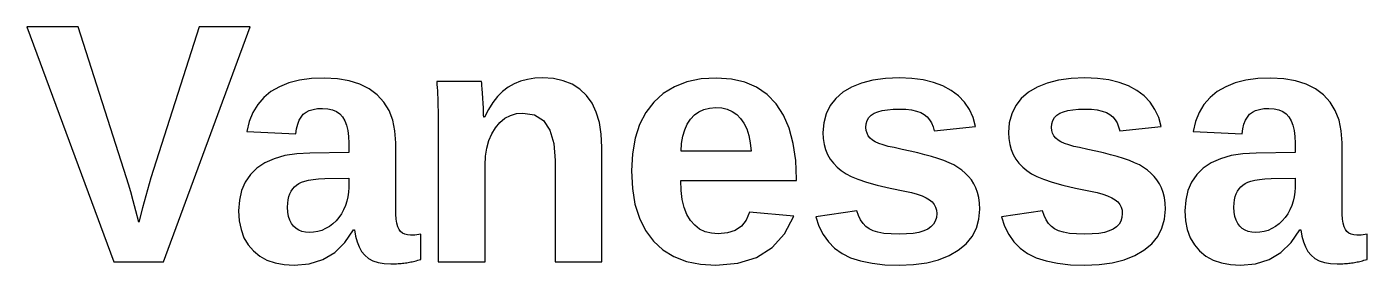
# Model space of a CAD drawing. Header units: metres. Extents: x 18 to 589, y 31 to 387.
# Drawn here: x 392.36 to 435.94, y 146.57 to 154.32 of the extents above; entities that cross this region are included whole.
import ezdxf

# ---------------------------------------------------------------- set-up
doc = ezdxf.new("R2010")
doc.units = ezdxf.units.M

msp = doc.modelspace()

# ---------------------------------------------------------------- linework, layer by layer
for p, q in [((394.027, 154.322), (392.356, 154.322)), ((392.356, 154.322), (395.183, 146.678)), ((395.6, 149.412), (394.027, 154.322)), ((397.96, 154.322), (396.392, 149.412)), ((396.805, 146.678), (399.615, 154.322)), ((399.615, 154.322), (397.96, 154.322)), ((401.226, 152.586), (400.878, 152.497)), ((401.611, 152.639), (401.226, 152.586)), ((402.033, 152.656), (401.611, 152.639)), ((402.457, 152.634), (402.033, 152.656)), ((402.841, 152.569), (402.457, 152.634)), ((403.184, 152.459), (402.841, 152.569)), ((407.14, 152.548), (405.686, 152.548)), ((405.686, 152.548), (405.692, 152.45)), ((407.147, 152.493), (407.14, 152.548)), ((408.41, 152.552), (408.201, 152.467)), ((408.632, 152.613), (408.41, 152.552)), ((408.869, 152.65), (408.632, 152.613)), ((409.12, 152.662), (408.869, 152.65)), ((409.476, 152.639), (409.12, 152.662)), ((409.797, 152.57), (409.476, 152.639)), ((410.083, 152.455), (409.797, 152.57)), ((413.82, 152.531), (413.411, 152.375)), ((414.277, 152.625), (413.82, 152.531)), ((414.782, 152.656), (414.277, 152.625)), ((415.264, 152.623), (414.782, 152.656)), ((415.698, 152.522), (415.264, 152.623)), ((419.861, 152.587), (419.493, 152.493)), ((420.271, 152.643), (419.861, 152.587)), ((420.725, 152.662), (420.271, 152.643)), ((421.127, 152.645), (420.725, 152.662)), ((421.497, 152.597), (421.127, 152.645)), ((421.834, 152.515), (421.497, 152.597)), ((425.895, 152.587), (425.528, 152.493)), ((426.306, 152.643), (425.895, 152.587)), ((426.759, 152.662), (426.306, 152.643)), ((427.162, 152.645), (426.759, 152.662)), ((427.531, 152.597), (427.162, 152.645)), ((427.868, 152.515), (427.531, 152.597)), ((431.992, 152.586), (431.645, 152.497)), ((432.377, 152.639), (431.992, 152.586)), ((432.799, 152.656), (432.377, 152.639)), ((433.224, 152.634), (432.799, 152.656)), ((433.607, 152.569), (433.224, 152.634)), ((433.95, 152.459), (433.607, 152.569)), ((400.294, 152.214), (400.059, 152.021)), ((400.568, 152.373), (400.294, 152.214)), ((400.878, 152.497), (400.568, 152.373)), ((403.486, 152.306), (403.184, 152.459)), ((403.747, 152.108), (403.486, 152.306)), ((403.964, 151.871), (403.747, 152.108)), ((405.692, 152.45), (405.698, 152.347)), ((405.698, 152.347), (405.704, 152.239)), ((405.704, 152.239), (405.71, 152.126)), ((405.71, 152.126), (405.716, 152.008)), ((407.154, 152.41), (407.147, 152.493)), ((407.163, 152.3), (407.154, 152.41)), ((407.173, 152.162), (407.163, 152.3)), ((407.183, 151.997), (407.173, 152.162)), ((407.827, 152.222), (407.66, 152.056)), ((408.008, 152.358), (407.827, 152.222)), ((408.201, 152.467), (408.008, 152.358)), ((410.335, 152.294), (410.083, 152.455)), ((410.552, 152.087), (410.335, 152.294)), ((413.05, 152.156), (412.737, 151.875)), ((413.411, 152.375), (413.05, 152.156)), ((416.084, 152.355), (415.698, 152.522)), ((416.423, 152.12), (416.084, 152.355)), ((416.714, 151.818), (416.423, 152.12)), ((418.888, 152.192), (418.655, 151.99)), ((419.169, 152.361), (418.888, 152.192)), ((419.493, 152.493), (419.169, 152.361)), ((422.138, 152.401), (421.834, 152.515)), ((422.409, 152.255), (422.138, 152.401)), ((422.645, 152.078), (422.409, 152.255)), ((424.923, 152.192), (424.689, 151.99)), ((425.204, 152.361), (424.923, 152.192)), ((425.528, 152.493), (425.204, 152.361)), ((428.172, 152.401), (427.868, 152.515)), ((428.444, 152.255), (428.172, 152.401)), ((428.679, 152.078), (428.444, 152.255)), ((431.06, 152.214), (430.825, 152.021)), ((431.334, 152.373), (431.06, 152.214)), ((431.645, 152.497), (431.334, 152.373)), ((434.252, 152.306), (433.95, 152.459)), ((434.514, 152.108), (434.252, 152.306)), ((434.73, 151.871), (434.514, 152.108)), ((399.863, 151.794), (399.706, 151.534)), ((400.059, 152.021), (399.863, 151.794)), ((401.665, 151.638), (401.807, 151.661)), ((401.807, 151.661), (401.968, 151.669)), ((401.968, 151.669), (402.14, 151.658)), ((402.14, 151.658), (402.291, 151.624)), ((404.132, 151.596), (403.964, 151.871)), ((405.716, 152.008), (405.72, 151.881)), ((405.72, 151.881), (405.724, 151.74)), ((405.724, 151.74), (405.727, 151.585)), ((407.193, 151.829), (407.183, 151.997)), ((407.2, 151.684), (407.193, 151.829)), ((407.206, 151.561), (407.2, 151.684)), ((407.504, 151.861), (407.362, 151.636)), ((407.66, 152.056), (407.504, 151.861)), ((410.732, 151.835), (410.552, 152.087)), ((410.871, 151.542), (410.732, 151.835)), ((412.737, 151.875), (412.477, 151.536)), ((414.37, 151.636), (414.556, 151.681)), ((414.556, 151.681), (414.76, 151.696)), ((414.76, 151.696), (414.954, 151.682)), ((414.954, 151.682), (415.131, 151.639)), ((416.954, 151.452), (416.714, 151.818)), ((418.473, 151.758), (418.344, 151.496)), ((418.655, 151.99), (418.473, 151.758)), ((422.842, 151.871), (422.645, 152.078)), ((423.001, 151.636), (422.842, 151.871)), ((424.508, 151.758), (424.378, 151.496)), ((424.689, 151.99), (424.508, 151.758)), ((428.877, 151.871), (428.679, 152.078)), ((429.036, 151.636), (428.877, 151.871)), ((430.629, 151.794), (430.472, 151.534)), ((430.825, 152.021), (430.629, 151.794)), ((432.432, 151.638), (432.574, 151.661)), ((432.574, 151.661), (432.734, 151.669)), ((432.734, 151.669), (432.906, 151.658)), ((432.906, 151.658), (433.058, 151.624)), ((434.899, 151.596), (434.73, 151.871)), ((399.588, 151.241), (399.51, 150.915)), ((399.706, 151.534), (399.588, 151.241)), ((401.163, 151.154), (401.212, 151.282)), ((401.212, 151.282), (401.273, 151.389)), ((401.273, 151.389), (401.346, 151.476)), ((401.346, 151.476), (401.435, 151.546)), ((401.435, 151.546), (401.541, 151.6)), ((401.541, 151.6), (401.665, 151.638)), ((402.291, 151.624), (402.423, 151.568)), ((402.423, 151.568), (402.534, 151.49)), ((402.534, 151.49), (402.624, 151.39)), ((402.624, 151.39), (402.696, 151.266)), ((402.696, 151.266), (402.753, 151.119)), ((404.253, 151.285), (404.132, 151.596)), ((404.325, 150.937), (404.253, 151.285)), ((405.727, 151.585), (405.729, 151.417)), ((405.729, 151.417), (405.729, 151.235)), ((405.729, 151.235), (405.729, 146.678)), ((407.209, 151.46), (407.206, 151.561)), ((407.21, 151.381), (407.209, 151.46)), ((407.232, 151.381), (407.21, 151.381)), ((407.362, 151.636), (407.232, 151.381)), ((407.737, 151.213), (407.898, 151.346)), ((407.898, 151.346), (408.077, 151.441)), ((408.077, 151.441), (408.272, 151.498)), ((408.272, 151.498), (408.485, 151.517)), ((408.485, 151.517), (408.862, 151.455)), ((408.862, 151.455), (409.155, 151.27)), ((409.155, 151.27), (409.365, 150.96)), ((410.971, 151.205), (410.871, 151.542)), ((412.477, 151.536), (412.275, 151.143)), ((413.828, 151.16), (413.933, 151.322)), ((413.933, 151.322), (414.059, 151.457)), ((414.059, 151.457), (414.205, 151.561)), ((414.205, 151.561), (414.37, 151.636)), ((415.131, 151.639), (415.292, 151.568)), ((415.292, 151.568), (415.436, 151.469)), ((415.436, 151.469), (415.563, 151.341)), ((415.563, 151.341), (415.673, 151.184)), ((417.141, 151.023), (416.954, 151.452)), ((418.344, 151.496), (418.266, 151.204)), ((419.65, 151.168), (419.683, 151.276)), ((419.683, 151.276), (419.737, 151.368)), ((419.737, 151.368), (419.813, 151.446)), ((419.813, 151.446), (419.911, 151.509)), ((419.911, 151.509), (420.03, 151.559)), ((420.03, 151.559), (420.171, 151.597)), ((420.171, 151.597), (420.334, 151.625)), ((420.334, 151.625), (420.518, 151.642)), ((420.518, 151.642), (420.725, 151.647)), ((420.725, 151.647), (420.934, 151.64)), ((420.934, 151.64), (421.12, 151.619)), ((421.12, 151.619), (421.281, 151.584)), ((421.281, 151.584), (421.419, 151.534)), ((421.419, 151.534), (421.533, 151.471)), ((421.533, 151.471), (421.627, 151.393)), ((421.627, 151.393), (421.706, 151.301)), ((421.706, 151.301), (421.771, 151.194)), ((423.122, 151.371), (423.001, 151.636)), ((423.204, 151.078), (423.122, 151.371)), ((424.378, 151.496), (424.3, 151.204)), ((425.685, 151.168), (425.718, 151.276)), ((425.718, 151.276), (425.772, 151.368)), ((425.772, 151.368), (425.848, 151.446)), ((425.848, 151.446), (425.945, 151.509)), ((425.945, 151.509), (426.065, 151.559)), ((426.065, 151.559), (426.206, 151.597)), ((426.206, 151.597), (426.369, 151.625)), ((426.369, 151.625), (426.553, 151.642)), ((426.553, 151.642), (426.759, 151.647)), ((426.759, 151.647), (426.969, 151.64)), ((426.969, 151.64), (427.154, 151.619)), ((427.154, 151.619), (427.316, 151.584)), ((427.316, 151.584), (427.454, 151.534)), ((427.454, 151.534), (427.567, 151.471)), ((427.567, 151.471), (427.662, 151.393)), ((427.662, 151.393), (427.741, 151.301)), ((427.741, 151.301), (427.805, 151.194)), ((429.156, 151.371), (429.036, 151.636)), ((429.238, 151.078), (429.156, 151.371)), ((430.355, 151.241), (430.277, 150.915)), ((430.472, 151.534), (430.355, 151.241)), ((431.929, 151.154), (431.978, 151.282)), ((431.978, 151.282), (432.04, 151.389)), ((432.04, 151.389), (432.113, 151.476)), ((432.113, 151.476), (432.201, 151.546)), ((432.201, 151.546), (432.307, 151.6)), ((432.307, 151.6), (432.432, 151.638)), ((433.058, 151.624), (433.189, 151.568)), ((433.189, 151.568), (433.3, 151.49)), ((433.3, 151.49), (433.391, 151.39)), ((433.391, 151.39), (433.463, 151.266)), ((433.463, 151.266), (433.519, 151.119)), ((435.019, 151.285), (434.899, 151.596)), ((435.092, 150.937), (435.019, 151.285)), ((399.51, 150.915), (401.1, 150.839)), ((401.1, 150.839), (401.125, 151.007)), ((401.125, 151.007), (401.163, 151.154)), ((402.753, 151.119), (402.793, 150.948)), ((402.793, 150.948), (402.817, 150.753)), ((404.349, 150.551), (404.325, 150.937)), ((407.376, 150.62), (407.471, 150.842)), ((407.471, 150.842), (407.593, 151.042)), ((407.593, 151.042), (407.737, 151.213)), ((409.365, 150.96), (409.49, 150.528)), ((411.031, 150.826), (410.971, 151.205)), ((411.051, 150.405), (411.031, 150.826)), ((412.275, 151.143), (412.131, 150.696)), ((413.684, 150.765), (413.745, 150.975)), ((413.745, 150.975), (413.828, 151.16)), ((415.673, 151.184), (415.761, 151)), ((415.761, 151), (415.83, 150.786)), ((415.83, 150.786), (415.878, 150.545)), ((417.274, 150.532), (417.141, 151.023)), ((418.266, 151.204), (418.24, 150.882)), ((418.24, 150.882), (418.249, 150.685)), ((419.64, 151.045), (419.65, 151.168)), ((419.648, 150.947), (419.64, 151.045)), ((419.673, 150.858), (419.648, 150.947)), ((419.715, 150.777), (419.673, 150.858)), ((421.771, 151.194), (421.819, 151.073)), ((421.819, 151.073), (421.853, 150.937)), ((421.853, 150.937), (423.204, 151.078)), ((424.3, 151.204), (424.274, 150.882)), ((424.274, 150.882), (424.284, 150.685)), ((425.674, 151.045), (425.685, 151.168)), ((425.683, 150.947), (425.674, 151.045)), ((425.708, 150.858), (425.683, 150.947)), ((425.749, 150.777), (425.708, 150.858)), ((427.805, 151.194), (427.854, 151.073)), ((427.854, 151.073), (427.888, 150.937)), ((427.888, 150.937), (429.238, 151.078)), ((430.277, 150.915), (431.866, 150.839)), ((431.866, 150.839), (431.892, 151.007)), ((431.892, 151.007), (431.929, 151.154)), ((433.519, 151.119), (433.559, 150.948)), ((433.559, 150.948), (433.583, 150.753)), ((435.116, 150.551), (435.092, 150.937)), ((402.817, 150.753), (402.825, 150.535)), ((402.825, 150.535), (402.825, 150.237)), ((404.349, 148.414), (404.349, 150.551)), ((407.267, 150.111), (407.308, 150.376)), ((407.308, 150.376), (407.376, 150.62)), ((409.49, 150.528), (409.532, 149.971)), ((411.051, 146.678), (411.051, 150.405)), ((412.131, 150.696), (412.044, 150.195)), ((413.627, 150.275), (413.644, 150.532)), ((413.644, 150.532), (413.684, 150.765)), ((415.878, 150.545), (415.905, 150.275)), ((417.354, 149.979), (417.274, 150.532)), ((418.249, 150.685), (418.278, 150.5)), ((418.278, 150.5), (418.325, 150.328)), ((419.773, 150.705), (419.715, 150.777)), ((419.848, 150.641), (419.773, 150.705)), ((419.943, 150.583), (419.848, 150.641)), ((420.061, 150.53), (419.943, 150.583)), ((420.202, 150.48), (420.061, 150.53)), ((420.365, 150.435), (420.202, 150.48)), ((420.551, 150.394), (420.365, 150.435)), ((420.82, 150.337), (420.551, 150.394)), ((424.284, 150.685), (424.312, 150.5)), ((424.312, 150.5), (424.359, 150.328)), ((425.808, 150.705), (425.749, 150.777)), ((425.883, 150.641), (425.808, 150.705)), ((425.978, 150.583), (425.883, 150.641)), ((426.096, 150.53), (425.978, 150.583)), ((426.236, 150.48), (426.096, 150.53)), ((426.4, 150.435), (426.236, 150.48)), ((426.586, 150.394), (426.4, 150.435)), ((426.855, 150.337), (426.586, 150.394)), ((433.583, 150.753), (433.591, 150.535)), ((433.591, 150.535), (433.591, 150.237)), ((435.116, 148.414), (435.116, 150.551)), ((400.399, 150.034), (400.097, 149.899)), ((400.744, 150.132), (400.399, 150.034)), ((401.131, 150.192), (400.744, 150.132)), ((401.561, 150.215), (401.131, 150.192)), ((402.825, 150.237), (401.561, 150.215)), ((407.254, 149.824), (407.267, 150.111)), ((409.532, 149.971), (409.532, 146.678)), ((412.044, 150.195), (412.015, 149.64)), ((415.905, 150.275), (413.627, 150.275)), ((417.381, 149.363), (417.354, 149.979)), ((418.325, 150.328), (418.391, 150.169)), ((418.391, 150.169), (418.476, 150.022)), ((418.476, 150.022), (418.579, 149.888)), ((421.077, 150.28), (420.82, 150.337)), ((421.322, 150.222), (421.077, 150.28)), ((421.554, 150.163), (421.322, 150.222)), ((421.774, 150.104), (421.554, 150.163)), ((421.98, 150.042), (421.774, 150.104)), ((422.168, 149.975), (421.98, 150.042)), ((422.339, 149.904), (422.168, 149.975)), ((424.359, 150.328), (424.426, 150.169)), ((424.426, 150.169), (424.51, 150.022)), ((424.51, 150.022), (424.613, 149.888)), ((427.112, 150.28), (426.855, 150.337)), ((427.357, 150.222), (427.112, 150.28)), ((427.589, 150.163), (427.357, 150.222)), ((427.809, 150.104), (427.589, 150.163)), ((428.014, 150.042), (427.809, 150.104)), ((428.203, 149.975), (428.014, 150.042)), ((428.374, 149.904), (428.203, 149.975)), ((431.166, 150.034), (430.864, 149.899)), ((431.51, 150.132), (431.166, 150.034)), ((431.897, 150.192), (431.51, 150.132)), ((432.327, 150.215), (431.897, 150.192)), ((433.591, 150.237), (432.327, 150.215)), ((399.624, 149.518), (399.458, 149.275)), ((399.838, 149.727), (399.624, 149.518)), ((400.097, 149.899), (399.838, 149.727)), ((407.254, 146.678), (407.254, 149.824)), ((412.015, 149.64), (412.044, 149.068)), ((418.579, 149.888), (418.699, 149.763)), ((418.699, 149.763), (418.836, 149.649)), ((418.836, 149.649), (418.991, 149.546)), ((418.991, 149.546), (419.162, 149.453)), ((422.494, 149.829), (422.339, 149.904)), ((422.631, 149.749), (422.494, 149.829)), ((422.755, 149.661), (422.631, 149.749)), ((422.869, 149.565), (422.755, 149.661)), ((422.972, 149.459), (422.869, 149.565)), ((424.613, 149.888), (424.734, 149.763)), ((424.734, 149.763), (424.871, 149.649)), ((424.871, 149.649), (425.025, 149.546)), ((425.025, 149.546), (425.197, 149.453)), ((428.529, 149.829), (428.374, 149.904)), ((428.666, 149.749), (428.529, 149.829)), ((428.79, 149.661), (428.666, 149.749)), ((428.904, 149.565), (428.79, 149.661)), ((429.007, 149.459), (428.904, 149.565)), ((430.391, 149.518), (430.225, 149.275)), ((430.605, 149.727), (430.391, 149.518)), ((430.864, 149.899), (430.605, 149.727)), ((395.663, 149.202), (395.6, 149.412)), ((395.735, 148.952), (395.663, 149.202)), ((396.392, 149.412), (396.116, 148.436)), ((399.458, 149.275), (399.339, 148.998)), ((400.95, 148.978), (401.001, 149.052)), ((401.001, 149.052), (401.061, 149.118)), ((401.061, 149.118), (401.129, 149.176)), ((401.129, 149.176), (401.205, 149.226)), ((401.205, 149.226), (401.29, 149.268)), ((401.29, 149.268), (401.391, 149.303)), ((401.391, 149.303), (401.517, 149.333)), ((401.517, 149.333), (401.668, 149.356)), ((401.668, 149.356), (401.843, 149.373)), ((401.843, 149.373), (402.044, 149.385)), ((402.044, 149.385), (402.825, 149.396)), ((402.825, 149.098), (402.818, 148.945)), ((402.825, 149.396), (402.825, 149.098)), ((412.044, 149.068), (412.129, 148.553)), ((413.629, 148.994), (413.616, 149.32)), ((413.616, 149.32), (417.381, 149.32)), ((417.381, 149.32), (417.381, 149.363)), ((419.162, 149.453), (419.376, 149.364)), ((419.376, 149.364), (419.657, 149.271)), ((419.657, 149.271), (420.005, 149.177)), ((420.005, 149.177), (420.421, 149.079)), ((420.421, 149.079), (420.904, 148.978)), ((423.065, 149.344), (422.972, 149.459)), ((423.147, 149.22), (423.065, 149.344)), ((423.216, 149.083), (423.147, 149.22)), ((423.27, 148.932), (423.216, 149.083)), ((425.197, 149.453), (425.41, 149.364)), ((425.41, 149.364), (425.692, 149.271)), ((425.692, 149.271), (426.04, 149.177)), ((426.04, 149.177), (426.455, 149.079)), ((426.455, 149.079), (426.938, 148.978)), ((429.099, 149.344), (429.007, 149.459)), ((429.181, 149.22), (429.099, 149.344)), ((429.251, 149.083), (429.181, 149.22)), ((429.305, 148.932), (429.251, 149.083)), ((430.225, 149.275), (430.106, 148.998)), ((431.717, 148.978), (431.768, 149.052)), ((431.768, 149.052), (431.827, 149.118)), ((431.827, 149.118), (431.895, 149.176)), ((431.895, 149.176), (431.971, 149.226)), ((431.971, 149.226), (432.056, 149.268)), ((432.056, 149.268), (432.157, 149.303)), ((432.157, 149.303), (432.283, 149.333)), ((432.283, 149.333), (432.434, 149.356)), ((432.434, 149.356), (432.61, 149.373)), ((432.61, 149.373), (432.81, 149.385)), ((432.81, 149.385), (433.591, 149.396)), ((433.591, 149.098), (433.585, 148.945)), ((433.591, 149.396), (433.591, 149.098)), ((395.815, 148.664), (395.735, 148.952)), ((395.904, 148.336), (395.815, 148.664)), ((399.268, 148.685), (399.244, 148.338)), ((399.339, 148.998), (399.268, 148.685)), ((400.839, 148.582), (400.852, 148.697)), ((400.852, 148.697), (400.876, 148.801)), ((400.876, 148.801), (400.908, 148.895)), ((400.908, 148.895), (400.95, 148.978)), ((402.764, 148.65), (402.717, 148.507)), ((402.798, 148.796), (402.764, 148.65)), ((402.818, 148.945), (402.798, 148.796)), ((413.667, 148.702), (413.629, 148.994)), ((413.73, 148.443), (413.667, 148.702)), ((420.904, 148.978), (421.116, 148.931)), ((421.116, 148.931), (421.302, 148.879)), ((421.302, 148.879), (421.462, 148.823)), ((421.462, 148.823), (421.596, 148.763)), ((421.596, 148.763), (421.704, 148.699)), ((421.704, 148.699), (421.789, 148.628)), ((421.789, 148.628), (421.855, 148.548)), ((423.309, 148.767), (423.27, 148.932)), ((423.332, 148.587), (423.309, 148.767)), ((426.938, 148.978), (427.151, 148.931)), ((427.151, 148.931), (427.337, 148.879)), ((427.337, 148.879), (427.497, 148.823)), ((427.497, 148.823), (427.631, 148.763)), ((427.631, 148.763), (427.738, 148.699)), ((427.738, 148.699), (427.823, 148.628)), ((427.823, 148.628), (427.889, 148.548)), ((429.343, 148.767), (429.305, 148.932)), ((429.366, 148.587), (429.343, 148.767)), ((430.035, 148.685), (430.011, 148.338)), ((430.106, 148.998), (430.035, 148.685)), ((431.605, 148.582), (431.619, 148.697)), ((431.619, 148.697), (431.642, 148.801)), ((431.642, 148.801), (431.675, 148.895)), ((431.675, 148.895), (431.717, 148.978)), ((433.531, 148.65), (433.484, 148.507)), ((433.564, 148.796), (433.531, 148.65)), ((433.585, 148.945), (433.564, 148.796)), ((396.002, 147.969), (395.904, 148.336)), ((396.116, 148.436), (396.002, 147.969)), ((399.244, 148.338), (399.263, 148.017)), ((400.834, 148.457), (400.839, 148.582)), ((400.842, 148.299), (400.834, 148.457)), ((400.865, 148.158), (400.842, 148.299)), ((402.584, 148.236), (402.502, 148.116)), ((402.657, 148.368), (402.584, 148.236)), ((402.717, 148.507), (402.657, 148.368)), ((404.354, 148.229), (404.349, 148.414)), ((404.367, 148.068), (404.354, 148.229)), ((412.129, 148.553), (412.271, 148.096)), ((413.819, 148.218), (413.73, 148.443)), ((413.933, 148.026), (413.819, 148.218)), ((415.856, 148.289), (415.748, 148.037)), ((417.294, 148.164), (415.856, 148.289)), ((419.347, 148.343), (418.007, 148.143)), ((419.399, 148.186), (419.347, 148.343)), ((419.464, 148.048), (419.399, 148.186)), ((421.855, 148.548), (421.902, 148.458)), ((421.902, 148.458), (421.93, 148.359)), ((421.94, 148.251), (421.928, 148.12)), ((421.93, 148.359), (421.94, 148.251)), ((423.312, 148.066), (423.339, 148.392)), ((423.339, 148.392), (423.332, 148.587)), ((425.381, 148.343), (424.041, 148.143)), ((425.433, 148.186), (425.381, 148.343)), ((425.499, 148.048), (425.433, 148.186)), ((427.889, 148.548), (427.937, 148.458)), ((427.937, 148.458), (427.965, 148.359)), ((427.974, 148.251), (427.963, 148.12)), ((427.965, 148.359), (427.974, 148.251)), ((429.346, 148.066), (429.374, 148.392)), ((429.374, 148.392), (429.366, 148.587)), ((430.011, 148.338), (430.03, 148.017)), ((431.6, 148.457), (431.605, 148.582)), ((431.608, 148.299), (431.6, 148.457)), ((431.631, 148.158), (431.608, 148.299)), ((433.351, 148.236), (433.268, 148.116)), ((433.423, 148.368), (433.351, 148.236)), ((433.484, 148.507), (433.423, 148.368)), ((435.12, 148.229), (435.116, 148.414)), ((435.133, 148.068), (435.12, 148.229)), ((399.263, 148.017), (399.321, 147.726)), ((400.903, 148.033), (400.865, 148.158)), ((400.957, 147.926), (400.903, 148.033)), ((401.026, 147.836), (400.957, 147.926)), ((401.109, 147.763), (401.026, 147.836)), ((401.201, 147.706), (401.109, 147.763)), ((402.072, 147.758), (401.946, 147.703)), ((402.193, 147.828), (402.072, 147.758)), ((402.306, 147.912), (402.193, 147.828)), ((402.409, 148.008), (402.306, 147.912)), ((402.502, 148.116), (402.409, 148.008)), ((404.389, 147.932), (404.367, 148.068)), ((404.42, 147.82), (404.389, 147.932)), ((404.46, 147.733), (404.42, 147.82)), ((404.511, 147.666), (404.46, 147.733)), ((412.271, 148.096), (412.47, 147.696)), ((414.071, 147.869), (413.933, 148.026)), ((414.23, 147.747), (414.071, 147.869)), ((414.411, 147.659), (414.23, 147.747)), ((415.592, 147.841), (415.388, 147.701)), ((415.748, 148.037), (415.592, 147.841)), ((416.993, 147.59), (417.294, 148.164)), ((418.007, 148.143), (418.109, 147.836)), ((418.109, 147.836), (418.245, 147.564)), ((419.543, 147.93), (419.464, 148.048)), ((419.635, 147.831), (419.543, 147.93)), ((419.74, 147.752), (419.635, 147.831)), ((419.868, 147.69), (419.74, 147.752)), ((421.647, 147.741), (421.516, 147.683)), ((421.752, 147.814), (421.647, 147.741)), ((421.834, 147.901), (421.752, 147.814)), ((421.893, 148.003), (421.834, 147.901)), ((421.928, 148.12), (421.893, 148.003)), ((423.088, 147.502), (423.228, 147.77)), ((423.228, 147.77), (423.312, 148.066)), ((424.041, 148.143), (424.143, 147.836)), ((424.143, 147.836), (424.28, 147.564)), ((425.577, 147.93), (425.499, 148.048)), ((425.669, 147.831), (425.577, 147.93)), ((425.774, 147.752), (425.669, 147.831)), ((425.903, 147.69), (425.774, 147.752)), ((427.681, 147.741), (427.55, 147.683)), ((427.787, 147.814), (427.681, 147.741)), ((427.869, 147.901), (427.787, 147.814)), ((427.928, 148.003), (427.869, 147.901)), ((427.963, 148.12), (427.928, 148.003)), ((429.123, 147.502), (429.262, 147.77)), ((429.262, 147.77), (429.346, 148.066)), ((430.03, 148.017), (430.087, 147.726)), ((431.67, 148.033), (431.631, 148.158)), ((431.724, 147.926), (431.67, 148.033)), ((431.793, 147.836), (431.724, 147.926)), ((431.875, 147.763), (431.793, 147.836)), ((431.967, 147.706), (431.875, 147.763)), ((432.839, 147.758), (432.713, 147.703)), ((432.959, 147.828), (432.839, 147.758)), ((433.072, 147.912), (432.959, 147.828)), ((433.175, 148.008), (433.072, 147.912)), ((433.268, 148.116), (433.175, 148.008)), ((435.156, 147.932), (435.133, 148.068)), ((435.187, 147.82), (435.156, 147.932)), ((435.227, 147.733), (435.187, 147.82)), ((435.277, 147.666), (435.227, 147.733)), ((399.321, 147.726), (399.416, 147.465)), ((399.416, 147.465), (399.55, 147.234)), ((401.303, 147.665), (401.201, 147.706)), ((401.416, 147.641), (401.303, 147.665)), ((401.539, 147.633), (401.416, 147.641)), ((401.68, 147.641), (401.539, 147.633)), ((401.816, 147.664), (401.68, 147.641)), ((401.946, 147.703), (401.816, 147.664)), ((402.366, 146.985), (402.7, 147.309)), ((402.7, 147.309), (402.982, 147.725)), ((402.982, 147.725), (403.015, 147.725)), ((403.015, 147.725), (403.045, 147.516)), ((403.045, 147.516), (403.093, 147.329)), ((403.093, 147.329), (403.159, 147.163)), ((404.573, 147.613), (404.511, 147.666)), ((404.648, 147.576), (404.573, 147.613)), ((404.734, 147.553), (404.648, 147.576)), ((404.832, 147.546), (404.734, 147.553)), ((404.901, 147.547), (404.832, 147.546)), ((404.969, 147.551), (404.901, 147.547)), ((405.036, 147.558), (404.969, 147.551)), ((405.103, 147.567), (405.036, 147.558)), ((405.168, 147.579), (405.103, 147.567)), ((405.168, 146.754), (405.168, 147.579)), ((412.47, 147.696), (412.726, 147.353)), ((412.726, 147.353), (413.035, 147.071)), ((414.613, 147.607), (414.411, 147.659)), ((414.836, 147.589), (414.613, 147.607)), ((415.136, 147.617), (414.836, 147.589)), ((415.388, 147.701), (415.136, 147.617)), ((416.589, 147.144), (416.993, 147.59)), ((418.245, 147.564), (418.416, 147.326)), ((418.416, 147.326), (418.621, 147.122)), ((420.03, 147.641), (419.868, 147.69)), ((420.225, 147.606), (420.03, 147.641)), ((420.453, 147.585), (420.225, 147.606)), ((420.714, 147.579), (420.453, 147.585)), ((420.956, 147.585), (420.714, 147.579)), ((421.17, 147.605), (420.956, 147.585)), ((421.357, 147.637), (421.17, 147.605)), ((421.516, 147.683), (421.357, 147.637)), ((422.893, 147.264), (423.088, 147.502)), ((424.28, 147.564), (424.45, 147.326)), ((424.45, 147.326), (424.656, 147.122)), ((426.064, 147.641), (425.903, 147.69)), ((426.259, 147.606), (426.064, 147.641)), ((426.487, 147.585), (426.259, 147.606)), ((426.748, 147.579), (426.487, 147.585)), ((426.991, 147.585), (426.748, 147.579)), ((427.205, 147.605), (426.991, 147.585)), ((427.392, 147.637), (427.205, 147.605)), ((427.55, 147.683), (427.392, 147.637)), ((428.928, 147.264), (429.123, 147.502)), ((430.087, 147.726), (430.183, 147.465)), ((430.183, 147.465), (430.316, 147.234)), ((432.07, 147.665), (431.967, 147.706)), ((432.183, 147.641), (432.07, 147.665)), ((432.306, 147.633), (432.183, 147.641)), ((432.446, 147.641), (432.306, 147.633)), ((432.582, 147.664), (432.446, 147.641)), ((432.713, 147.703), (432.582, 147.664)), ((433.132, 146.985), (433.467, 147.309)), ((433.467, 147.309), (433.749, 147.725)), ((433.749, 147.725), (433.781, 147.725)), ((433.781, 147.725), (433.812, 147.516)), ((433.812, 147.516), (433.86, 147.329)), ((433.86, 147.329), (433.925, 147.163)), ((435.34, 147.613), (435.277, 147.666)), ((435.414, 147.576), (435.34, 147.613)), ((435.5, 147.553), (435.414, 147.576)), ((435.599, 147.546), (435.5, 147.553)), ((435.668, 147.547), (435.599, 147.546)), ((435.736, 147.551), (435.668, 147.547)), ((435.803, 147.558), (435.736, 147.551)), ((435.869, 147.567), (435.803, 147.558)), ((435.935, 147.579), (435.869, 147.567)), ((435.935, 146.754), (435.935, 147.579)), ((399.55, 147.234), (399.722, 147.033)), ((399.722, 147.033), (399.928, 146.866)), ((399.928, 146.866), (400.164, 146.736)), ((401.98, 146.754), (402.366, 146.985)), ((403.159, 147.163), (403.242, 147.018)), ((403.242, 147.018), (403.343, 146.895)), ((403.343, 146.895), (403.465, 146.793)), ((413.035, 147.071), (413.393, 146.852)), ((416.082, 146.825), (416.589, 147.144)), ((418.621, 147.122), (418.861, 146.952)), ((418.861, 146.952), (419.141, 146.814)), ((421.999, 146.744), (422.342, 146.88)), ((422.342, 146.88), (422.642, 147.055)), ((422.642, 147.055), (422.893, 147.264)), ((424.656, 147.122), (424.896, 146.952)), ((424.896, 146.952), (425.176, 146.814)), ((428.034, 146.744), (428.377, 146.88)), ((428.377, 146.88), (428.677, 147.055)), ((428.677, 147.055), (428.928, 147.264)), ((430.316, 147.234), (430.488, 147.033)), ((430.488, 147.033), (430.694, 146.866)), ((430.694, 146.866), (430.93, 146.736)), ((432.746, 146.754), (433.132, 146.985)), ((433.925, 147.163), (434.009, 147.018)), ((434.009, 147.018), (434.109, 146.895)), ((434.109, 146.895), (434.231, 146.793)), ((395.183, 146.678), (396.805, 146.678)), ((400.164, 146.736), (400.429, 146.644)), ((400.429, 146.644), (400.725, 146.588)), ((400.725, 146.588), (401.051, 146.57)), ((401.051, 146.57), (401.541, 146.616)), ((401.541, 146.616), (401.98, 146.754)), ((403.465, 146.793), (403.61, 146.714)), ((403.61, 146.714), (403.78, 146.658)), ((403.78, 146.658), (403.974, 146.624)), ((403.974, 146.624), (404.192, 146.613)), ((404.192, 146.613), (404.255, 146.613)), ((404.255, 146.613), (404.316, 146.615)), ((404.316, 146.615), (404.373, 146.617)), ((404.373, 146.617), (404.426, 146.62)), ((404.426, 146.62), (404.477, 146.624)), ((404.477, 146.624), (404.525, 146.628)), ((404.525, 146.628), (404.572, 146.633)), ((404.572, 146.633), (404.618, 146.639)), ((404.618, 146.639), (404.663, 146.645)), ((404.663, 146.645), (404.707, 146.651)), ((404.707, 146.651), (404.751, 146.658)), ((404.751, 146.658), (404.794, 146.666)), ((404.794, 146.666), (404.837, 146.674)), ((404.837, 146.674), (404.881, 146.684)), ((404.881, 146.684), (404.924, 146.694)), ((404.924, 146.694), (404.969, 146.705)), ((404.969, 146.705), (405.015, 146.717)), ((405.015, 146.717), (405.064, 146.729)), ((405.064, 146.729), (405.115, 146.741)), ((405.115, 146.741), (405.168, 146.754)), ((405.729, 146.678), (407.254, 146.678)), ((409.532, 146.678), (411.051, 146.678)), ((413.393, 146.852), (413.8, 146.695)), ((413.8, 146.695), (414.256, 146.601)), ((414.256, 146.601), (414.76, 146.57)), ((414.76, 146.57), (415.473, 146.633)), ((415.473, 146.633), (416.082, 146.825)), ((419.141, 146.814), (419.466, 146.707)), ((419.466, 146.707), (419.837, 146.631)), ((419.837, 146.631), (420.253, 146.585)), ((420.253, 146.585), (420.714, 146.57)), ((420.714, 146.57), (421.185, 146.589)), ((421.185, 146.589), (421.613, 146.647)), ((421.613, 146.647), (421.999, 146.744)), ((425.176, 146.814), (425.501, 146.707)), ((425.501, 146.707), (425.871, 146.631)), ((425.871, 146.631), (426.287, 146.585)), ((426.287, 146.585), (426.748, 146.57)), ((426.748, 146.57), (427.22, 146.589)), ((427.22, 146.589), (427.648, 146.647)), ((427.648, 146.647), (428.034, 146.744)), ((430.93, 146.736), (431.196, 146.644)), ((431.196, 146.644), (431.492, 146.588)), ((431.492, 146.588), (431.817, 146.57)), ((431.817, 146.57), (432.308, 146.616)), ((432.308, 146.616), (432.746, 146.754)), ((434.231, 146.793), (434.377, 146.714)), ((434.377, 146.714), (434.547, 146.658)), ((434.547, 146.658), (434.74, 146.624)), ((434.74, 146.624), (434.958, 146.613)), ((434.958, 146.613), (435.022, 146.613)), ((435.022, 146.613), (435.082, 146.615)), ((435.082, 146.615), (435.139, 146.617)), ((435.139, 146.617), (435.193, 146.62)), ((435.193, 146.62), (435.243, 146.624)), ((435.243, 146.624), (435.291, 146.628)), ((435.291, 146.628), (435.339, 146.633)), ((435.339, 146.633), (435.385, 146.639)), ((435.385, 146.639), (435.43, 146.645)), ((435.43, 146.645), (435.474, 146.651)), ((435.474, 146.651), (435.517, 146.658)), ((435.517, 146.658), (435.561, 146.666)), ((435.561, 146.666), (435.604, 146.674)), ((435.604, 146.674), (435.647, 146.684)), ((435.647, 146.684), (435.691, 146.694)), ((435.691, 146.694), (435.735, 146.705)), ((435.735, 146.705), (435.782, 146.717)), ((435.782, 146.717), (435.831, 146.729)), ((435.831, 146.729), (435.882, 146.741)), ((435.882, 146.741), (435.935, 146.754))]:
    msp.add_line(p, q)

doc.saveas('drawing.dxf')
